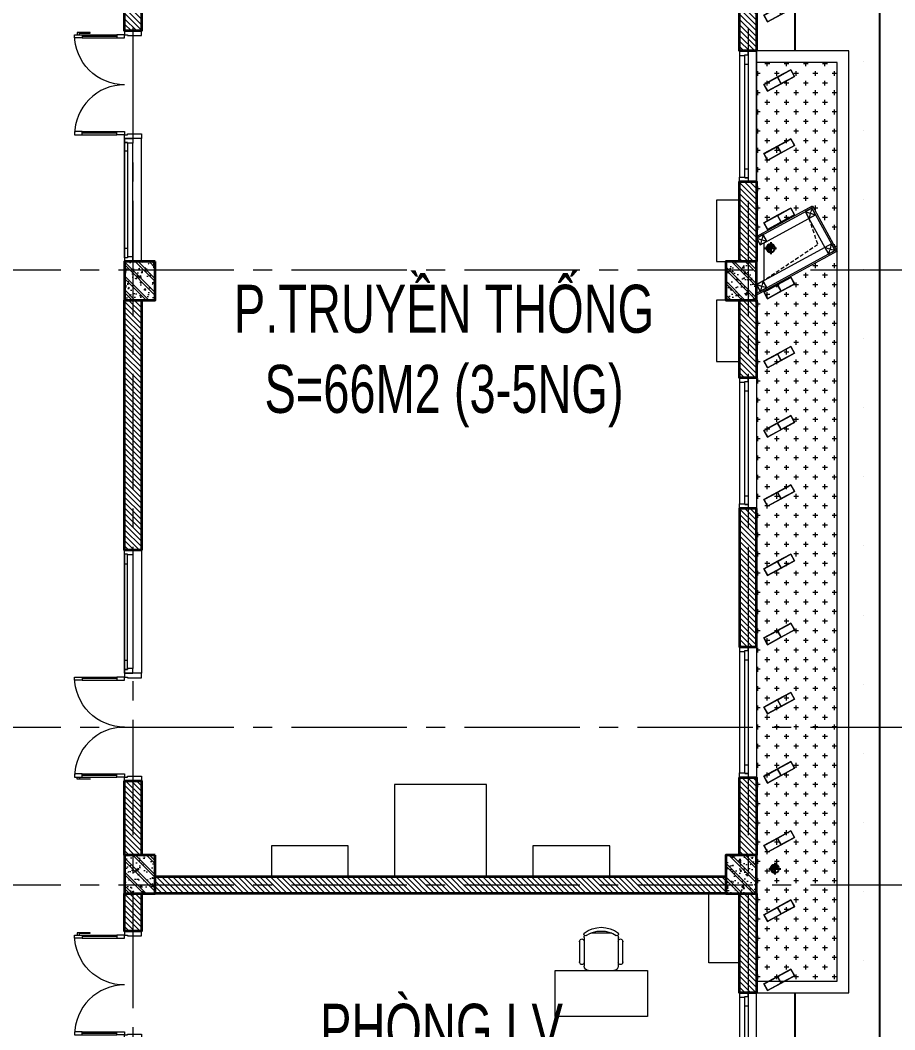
# Model space of a CAD drawing. Header units: millimetres. Extents: x 18326 to 214271, y -298828 to -198730.
# Drawn here: x 125130 to 136505, y -236513 to -223380 of the extents above; entities that cross this region are included whole.
import ezdxf

# ---------------------------------------------------------------- set-up
doc = ezdxf.new("R2010")
doc.units = ezdxf.units.MM
doc.header["$LTSCALE"] = 20
doc.header["$MEASUREMENT"] = 0
doc.linetypes.add('xref LC GK$0$CENTER2', pattern=[1.125, 0.75, -0.125, 0.125, -0.125])
doc.linetypes.add('xref_mb.A1$0$HIDDEN', pattern=[0.375, 0.25, -0.125])
doc.layers.get('0').update_dxf_attribs({"lineweight": 0})
for name, color, linetype, lineweight in [('KV-Cay xanh', 78, 'Continuous', 5), ('KV-Text', 7, 'Continuous', 25), ('xref LC GK$0$KV-Net truc', 251, 'xref LC GK$0$CENTER2', 9), ('xref_mb.A1$0$1', 1, 'Continuous', 25), ('xref_mb.A1$0$KV-Cat be tong', 6, 'Continuous', 35), ('xref_mb.A1$0$KV-Cat tuong', 4, 'Continuous', 35), ('xref_mb.A1$0$KV-Cat vat lieu', 11, 'Continuous', 20), ('xref_mb.A1$0$KV-Cay xanh', 78, 'Continuous', 5), ('xref_mb.A1$0$KV-Cua', 34, 'Continuous', 13), ('xref_mb.A1$0$KV-Hatch', 179, 'Continuous', 5), ('xref_mb.A1$0$KV-Net khuat', 165, 'xref_mb.A1$0$HIDDEN', 9), ('xref_mb.A1$0$KV-Net thay 2', 8, 'Continuous', 13), ('xref_mb.A1$0$KV-Noi that', 35, 'Continuous', 9)]:
    doc.layers.add(name, color=color, linetype=linetype, lineweight=lineweight)
doc.layers.add('xref_mb.A1$0$1.TH_TM', color=5, linetype='xref_mb.A1$0$TM')
doc.layers.add('xref_mb.A1$0$KV-Net thay 3', color=251, linetype='Continuous')
doc.styles.add('VN', font='arial.ttf', dxfattribs={"width": 0.7})
doc.styles.add('xref_mb.A1$0$TEXT LINE TYPE-UV ABC', font='uv-abc.shx')
doc.linetypes.add('xref_mb.A1$0$TM', pattern='A,16.5,-4,["M",xref_mb.A1$0$TEXT LINE TYPE-UV ABC,S=3,R=0,X=-1.3,Y=-1.3],-4', length=24.5)

# ---------------------------------------------------------------- blocks, each defined once
blk = doc.blocks.new('T3RQƯ')
at = {"layer": 'KV-Text', "color": 8, "char_height": 625, "width": 11546.25, "attachment_point": 2, "style": 'VN'}
for s, insert in [('\\A1;\\pxqc;P.TRUYỀN THỐNG\\PS=66M2 (3-5NG)', (86008, -2726)), ('\\A1;\\pxqc;PHÒNG LV\\PGIÁO VIÊN\\P S=61M2 (5-7 NG)', (85975, -12079))]:
    blk.add_mtext(s, dxfattribs=dict(at, insert=insert))
blk = doc.blocks.new('t3')
at = {"layer": 'KV-Text', "color": 8, "xscale": 0.003999999956183369, "yscale": 0.003999999956183369, "zscale": 0.003999999956183369}
blk.add_blockref('T3RQƯ', (7.351, 232.338), dxfattribs=at)
blk = doc.blocks.new('xref LC GK$0$LC')
at = {"layer": 'xref LC GK$0$KV-Net truc', "color": 8, "ltscale": 100}
for points in [[(96250, 10100), (96250, -50500)], [(104250, 10100), (104250, -47500)], [(117812, -17800), (39359, -17800)], [(117812, -23750), (39359, -23750)], [(117812, -25800), (39359, -25800)]]:
    blk.add_lwpolyline(points, dxfattribs=at)
blk = doc.blocks.new('xref_mb.A1$0$Bon cay ETC - 1')
at = {"color": 8}
blk.add_wipeout([(0, 0), (729, 398), (1050, -191), (0, -763)], dxfattribs=at).dxf.layer = 'xref_mb.A1$0$KV-Cat vat lieu'
at = {"layer": 'xref_mb.A1$0$KV-Cat vat lieu', "color": 8}
for points in [[(0, -763), (0, 0), (729, 398), (1050, -191)], [(0, -741), (0, -23), (721, 370), (1023, -183)], [(681, 235), (769, 283), (721, 370), (633, 323)], [(682, 238), (766, 283), (720, 368), (636, 322)], [(100, -572), (100, -82), (681, 235), (887, -143)], [(48, -111), (136, -63), (88, 25), (0, -23)], [(49, -108), (133, -62), (87, 22), (3, -24)], [(935, -230), (1023, -183), (975, -95), (887, -143)], [(936, -228), (1020, -182), (974, -98), (890, -143)], [(48, -714), (136, -667), (88, -579), (0, -627)], [(49, -712), (133, -666), (87, -581), (3, -627)]]:
    blk.add_lwpolyline(points, close=True, dxfattribs=at)
for points in [[(721, 370), (729, 398)], [(1023, -183), (1050, -191)]]:
    blk.add_lwpolyline(points, dxfattribs=at)
at = {"layer": 'xref_mb.A1$0$KV-Net khuat', "color": 8}
for points in [[(636, 322), (766, 283)], [(720, 368), (682, 238)], [(87, 22), (49, -108)], [(3, -24), (133, -62)], [(974, -98), (936, -228)], [(890, -143), (1020, -182)], [(3, -627), (133, -666)], [(87, -581), (49, -712)]]:
    blk.add_lwpolyline(points, dxfattribs=at)
at = {"layer": 'xref_mb.A1$0$KV-Net khuat', "color": 8, "ltscale": 10}
blk.add_lwpolyline([(681, 235), (795, -108), (105, -569)], dxfattribs=at)
at = {"layer": 'xref_mb.A1$0$KV-Net thay 2', "color": 8}
blk.add_lwpolyline([(100, -572), (88, -579)], dxfattribs=at)
blk = doc.blocks.new('*U160')
at = {"color": 8}
for p, q in [((-110, 440), (-110, -1140)), ((-220, 325), (-220, -1035)), ((-180, -1035), (-180, 325)), ((-220, -1200), (-110, -1200))]:
    blk.add_line(p, q, dxfattribs=at)
for points in [[(-220, 500), (-110, 500), (-110, 440), (-110, 440), (-110, 440), (-180, 440), (-180, 450), (-220, 450)], [(-180, 450), (-220, 450), (-220, 325), (-180, 325)], [(-180, -1035), (-220, -1035), (-220, -1150), (-180, -1150)], [(-220, -1200), (-110, -1200), (-110, -1140), (-110, -1140), (-110, -1140), (-180, -1140), (-180, -1150), (-220, -1150)]]:
    blk.add_lwpolyline(points, close=True, dxfattribs=at)
blk = doc.blocks.new('xref_mb.A1$0$Mat cat lam be tong 1')
at = {"color": 8, "ltscale": 0.5, "elevation": -169}
blk.add_lwpolyline([(1710, 542), (1710, 542)], close=True, dxfattribs=at)
at = {"color": 8, "ltscale": 0.5}
for points in [[(203, 110), (0, 110), (0, 10), (203, 10), (203, 18, 0.870853), (202, 18), (202, 12, -0.414214), (201, 12), (200, 12), (200, 108), (201, 108, -0.414214), (202, 108), (202, 102, 0.870853), (203, 102)], [(200, 101), (200, 12, 1), (201, 12), (201, 18, -0.414214), (202, 19), (202, 19, -0.414214), (203, 18), (203, 10), (400, 10), (400, 110), (203, 110), (203, 102, -0.414214), (202, 101)], [(398, 108), (398, 12), (204, 12), (204, 20, 0.414214), (204, 20), (202, 20, -0.414214), (202, 21), (202, 25), (201, 25), (202, 25), (202, 60), (201, 60), (202, 60), (202, 95), (201, 95), (202, 95), (202, 99, -0.414214), (202, 100), (204, 100, 0.414214), (204, 100), (204, 108)]]:
    blk.add_lwpolyline(points, format="xyb", close=True, dxfattribs=at)
at = {"color": 8}
blk.add_lwpolyline([(0, 110), (400, 110), (400, 10), (0, 10)], close=True, dxfattribs=at)
at = {"color": 8, "ltscale": 0.5}
blk.add_lwpolyline([(198, 108), (198, 12), (2, 12), (2, 108)], close=True, dxfattribs=at)
blk = doc.blocks.new('xref_mb.A1$0$MD LBT nha A1')
at = {"layer": 'xref_mb.A1$0$KV-Cat vat lieu', "color": 8, "rotation": 28.61045966597749}
for p in [(-1451, 33058), (-1451, 32158), (-1451, 31258), (-1451, 30358), (-1451, 29458), (-1451, 28558), (-1451, 27658), (-1451, 26758), (-1451, 25858), (-1451, 24958), (-1451, 24058), (-1451, 23158), (-1451, 22258), (-1451, 21358), (-1451, 20458), (-1451, 19558)]:
    blk.add_blockref('xref_mb.A1$0$Mat cat lam be tong 1', p, dxfattribs=at)
blk = doc.blocks.new('xref_mb.A1$0$cot 400x500')
at = {"layer": 'xref_mb.A1$0$KV-Hatch'}
h = blk.add_hatch(dxfattribs=at)
h.set_pattern_fill('CHAU-02', color=8, scale=30, angle=90, pattern_type=2)
h.set_pattern_definition([(140, (0, 0), (18.82564, 215.17805), [22.5, -247.5]), (85, (0, 0), (-225.65764, -41.6254), [18, -198]), (190.4514, (1.57, 17.93), (-206.83186, 173.5528), [19.12206, -210.34263]), (136.1842, (-60, 4e-15), (49.6557, 320.1723), [33.75, -371.25]), (186.6356, (-55.86, 26.68), (-292.23536, 280.3988), [28.6831, -315.5139]), (81.1842, (-60, 4e-15), (-292.2356, 280.3986), [27, -297]), (111, (-45, 30), (120.78567, 179.07212), [22.5, -247.5]), (316, (-45, 30), (109.66194, 201.56464), [18, -198]), (161.4514, (-34.93, 44.92), (-96.75915, 252.0668), [19.12206, -210.34263]), (157.5, (0, 0), (-88.31234, -46.774855), [0, -195.6, 0, -201, 0, -198.75]), (94.5, (0, 0), (-114.03096, 85.00528), [0, -114.6, 0, -191.1, 0, -75.75]), (57.5, (-4e-15, -66.9), (6.76646, 160.14673), [0, -75, 0, -234, 0, -310.5]), (47.5, (-6e-15, -96.9), (-30.0315, 174.95585), [0, -97.5, 0, -155.4, 0, -220.5]), (45, (0, 0), (-90.15611, 90.15611), []), (45, (-36.75, 2e-15), (-90.15611, 90.15611), [])])
h.paths.add_polyline_path([(88041, 92308), (88041, 91908), (88541, 91908), (88541, 92308)])
at = {"layer": 'xref_mb.A1$0$KV-Cat be tong', "color": 8}
blk.add_lwpolyline([(88041, 92308), (88041, 91908), (88541, 91908), (88541, 92308)], close=True, dxfattribs=at)
blk = doc.blocks.new('xref_mb.A1$0$LCT1')
at = {"layer": 'xref_mb.A1$0$1', "color": 8, "rotation": 270}
for p in [(-100018, 72651), (-92198, 72651), (-100018, 64931), (-92198, 64931)]:
    blk.add_blockref('xref_mb.A1$0$cot 400x500', p, dxfattribs=at)
blk = doc.blocks.new('*U162')
at = {"color": 8}
for p, q in [((70, 100), (70, 550)), ((90, 550), (90, 100)), ((1310, 550), (1310, 100)), ((1330, 100), (1330, 550))]:
    blk.add_line(p, q, dxfattribs=at)
for points in [[(22, 445), (22, 614), (50, 614), (50, 586), (27, 586), (27, 445)], [(0, 0), (50, 0), (50, -40), (60, -40), (60, -220), (0, -220)], [(1400, 0), (1350, 0), (1350, -40), (1340, -40), (1340, -220), (1400, -220)]]:
    blk.add_lwpolyline(points, close=True, dxfattribs=at)
for points in [[(50, 550), (90, 550), (90, 650), (50, 650), (50, 550)], [(50, 553), (50, 100)], [(1350, 550), (1310, 550), (1310, 650), (1350, 650), (1350, 550)], [(1350, 553), (1350, 100)], [(50, 100), (90, 100), (90, 0), (50, 0), (50, 100)], [(1350, 100), (1310, 100), (1310, 0), (1350, 0), (1350, 100)]]:
    blk.add_lwpolyline(points, dxfattribs=at)
at = {"color": 8, "ltscale": 0.2}
for points in [[(700, 0, 0.414214), (50, 650, 0.414214)], [(700, 0, -0.414214), (1350, 650, -0.414214)]]:
    blk.add_lwpolyline(points, format="xyb", dxfattribs=at)
blk = doc.blocks.new('*U108')
at = {"color": 8}
for p, q in [((-110, 340), (-110, -1140)), ((-220, 225), (-220, -1035)), ((-180, -1035), (-180, 225)), ((-220, -1200), (-110, -1200))]:
    blk.add_line(p, q, dxfattribs=at)
for points in [[(-220, 400), (-110, 400), (-110, 340), (-110, 340), (-110, 340), (-180, 340), (-180, 350), (-220, 350)], [(-180, 350), (-220, 350), (-220, 225), (-180, 225)], [(-180, -1035), (-220, -1035), (-220, -1150), (-180, -1150)], [(-220, -1200), (-110, -1200), (-110, -1140), (-110, -1140), (-110, -1140), (-180, -1140), (-180, -1150), (-220, -1150)]]:
    blk.add_lwpolyline(points, close=True, dxfattribs=at)
blk = doc.blocks.new('xref_mb.A1$0$VK1')
at = {"layer": 'xref_mb.A1$0$KV-Net thay 2', "color": 8}
blk.add_lwpolyline([(-250, -1400), (-250, -3000), (-30, -3000), (-30, -1400)], close=True, dxfattribs=at)
at = {"layer": 'xref_mb.A1$0$KV-Cua', "color": 8, "xscale": -1}
for name, p, rotation in [('*U162', (-250, 0), 90), ('*U108', (-30, -2600), 180)]:
    blk.add_blockref(name, p, dxfattribs=dict(at, rotation=rotation))
blk = doc.blocks.new('xref_mb.A1$0$od')
at = {"ltscale": 10}
h = blk.add_hatch(dxfattribs=at)
h.set_pattern_fill('ANSI31', color=8, scale=0.5, style=0)
h.set_pattern_definition([(45, (-2211.68692, 549.289586), (-0.0441941738, 0.0441941738), [])])
h.paths.add_polyline_path([(-0.62, 0, -0.414214), (0, 0.62), (0, 0)])
h.paths.add_polyline_path([(0, -0.62, -0.414214), (-0.62, 0), (0, 0, 1)])
h.paths.add_polyline_path([(0, 0), (0, 0.62, -1)])
at = {"color": 8, "ltscale": 0.02}
for p, q in [((-0.88, 0), (0.88, 0)), ((0, 0.88), (0, -0.88))]:
    blk.add_line(p, q, dxfattribs=at)
at = {"color": 8, "ltscale": 10}
blk.add_circle((0, 0), 0.625, dxfattribs=at)
for centre, start, end in [((0, -0.31), 90, 270), ((0, 0.31), 270, 90)]:
    blk.add_arc(centre, 0.312, start, end, dxfattribs=at)
blk = doc.blocks.new('xref_mb.A1$0$TNMT2')
at = {"layer": 'xref_mb.A1$0$1.TH_TM', "color": 8, "lineweight": 40, "ltscale": 0.25, "xscale": 87.99999999985768, "yscale": 87.99999999985768, "zscale": 87.99999999985768}
for p in [(129, -8217), (182, -16289)]:
    blk.add_blockref('xref_mb.A1$0$od', p, dxfattribs=at)
blk = doc.blocks.new('xref_mb.A1$0$GHE LV')
at = {"color": 8}
for p, q in [((-223, 57), (-223, 428)), ((-137, 484), (137, 484)), ((223, 428), (223, 57)), ((-280, 97), (-280, 388)), ((280, 97), (280, 388)), ((166, 0), (-166, 0))]:
    blk.add_line(p, q, dxfattribs=at)
for centre, major_axis, ratio, start_param, end_param in [((0, 182), (0, 378), 0.984046, -0.643501, 0.643501), ((0, 141), (0, 371), 0.98182, -0.56591, 0.56591), ((-251, 379), (-29.5, 0.7), 1, 2.881079, 6.59026), ((-206, 472), (-20.7, 0.5), 1, -0.61514, 2.155002), ((-166, 428), (40.1, 40.1), 1, 1.874755, 2.356194), ((206, 472), (-20.7, 0.3), 1, 1.026027, 3.796169), ((166, 428), (56.6, 2.7), 1, -0.048099, 0.43334), ((252, 379), (-29.5, 0.7), 1, 2.881079, 6.59026), ((-251, 105), (-29.5, -0.7), 1, -0.309209, 3.399972), ((-166, 57), (-56.6, -0.2), 1, -0.003325, 1.567471), ((166, 57), (56.6, 0.1), 1, 4.710029, 6.280825), ((252, 105), (29.5, 0.7), 1, 2.834518, 6.543699)]:
    blk.add_ellipse(centre, major_axis=major_axis, ratio=ratio, start_param=start_param, end_param=end_param, dxfattribs=at)

msp = doc.modelspace()

# ---------------------------------------------------------------- hatches: boundary and pattern name
at = {"layer": 'xref_mb.A1$0$KV-Cay xanh'}
h = msp.add_hatch(dxfattribs=at)
h.set_pattern_fill('CROSS', color=8, scale=500, angle=90)
h.set_pattern_definition([(90, (135221.89, -230604.98), (-125, 125), [62.5, -187.5]), (180, (135253.14, -230573.73), (-125, -125), [62.5, -187.5])])
h.paths.add_polyline_path([(135757, -235880), (135757, -223930), (134707, -223930), (134707, -235880)])
at = {"layer": 'xref_mb.A1$0$KV-Hatch'}
h = msp.add_hatch(dxfattribs=at)
h.set_pattern_fill('ANSI31', color=8, scale=400, angle=90)
h.paths.add_polyline_path([(119037, -256440), (119037, -256220), (119257, -256220), (119257, -255970), (118927, -255970), (118927, -256440)])
h.paths.add_polyline_path([(119257, -250490), (119037, -250490), (119037, -250270), (118927, -250270), (118927, -252290), (119257, -252290)])
h.paths.add_polyline_path([(119257, -250490), (119497, -250490), (119497, -250270), (119257, -250270)])
h.paths.add_polyline_path([(126707, -250030), (126487, -250030), (126487, -250520), (126707, -250520)])
h.paths.add_polyline_path([(134707, -245505), (134487, -245505), (134487, -246520), (126707, -246520), (126707, -246230), (126487, -246230), (126487, -247030), (126707, -247030), (126707, -246740), (134487, -246740), (134487, -247805), (134707, -247805)])
h.paths.add_polyline_path([(134707, -249505), (134487, -249505), (134487, -250520), (134707, -250520)])
h.paths.add_polyline_path([(126887, -242520), (134307, -242520), (134307, -242740), (126887, -242740)])
h.paths.add_polyline_path([(134487, -243020), (134707, -243020), (134707, -243805), (134487, -243805)])
h.paths.add_polyline_path([(134707, -241230), (134487, -241230), (134487, -242520), (134707, -242520)])
h.paths.add_polyline_path([(134707, -237730), (134487, -237730), (134487, -239530), (134707, -239530)])
h.paths.add_polyline_path([(126707, -242030), (126487, -242030), (126487, -242520), (126707, -242520)])
h.paths.add_polyline_path([(126487, -234740), (126707, -234740), (126707, -235230), (126487, -235230)])
h.paths.add_polyline_path([(126887, -234520), (134307, -234520), (134307, -234740), (126887, -234740)])
h.paths.add_polyline_path([(134487, -234740), (134707, -234740), (134707, -236030), (134487, -236030)])
h.paths.add_polyline_path([(134487, -233230), (134707, -233230), (134707, -234240), (134487, -234240)])
h.paths.add_polyline_path([(126487, -233275), (126707, -233275), (126707, -234240), (126487, -234240)])
h.paths.add_polyline_path([(126707, -230275), (126487, -230275), (126487, -227020), (126707, -227020)])
edge = h.paths.add_edge_path()
edge.add_line((126707, -222390), (126707, -223520))
edge.add_line((126707, -223520), (126487, -223520))
edge.add_line((126487, -223520), (126487, -222060))
edge.add_line((126487, -222060), (126707, -222060))
edge.add_line((126707, -222060), (126707, -222170))
edge.add_line((126707, -222170), (134487, -222170))
edge = h.paths.add_edge_path(flags=17)
edge.add_line((134487, -222390), (126707, -222390))
edge = h.paths.add_edge_path()
edge.add_line((134487, -222170), (134487, -221480))
edge.add_line((134487, -221480), (134707, -221480))
edge.add_line((134707, -221480), (134707, -223780))
edge.add_line((134707, -223780), (134487, -223780))
edge.add_line((134487, -223780), (134487, -222390))
h.paths.add_polyline_path([(134487, -225480), (134707, -225480), (134707, -226520), (134487, -226520)])
h.paths.add_polyline_path([(134487, -227020), (134707, -227020), (134707, -228030), (134487, -228030)])
h.paths.add_polyline_path([(134307, -217820), (126887, -217820), (126887, -218040), (126887, -218840), (126487, -218840), (126487, -219060), (126707, -219060), (126707, -218950), (126997, -218950), (126997, -218040), (134307, -218040)])
h.paths.add_polyline_path([(134707, -217820), (136307, -217820), (136307, -218120), (135207, -218690), (134707, -218690), (134707, -219780), (134487, -219780), (134487, -218040), (134707, -218040), (134707, -218470), (135153, -218470), (135983, -218040), (134707, -218040)])
h.paths.add_polyline_path([(134707, -215105), (134487, -215105), (134487, -217540), (134707, -217540)])
h.paths.add_polyline_path([(134487, -211520), (134707, -211520), (134707, -213405), (134487, -213405)])
h.paths.add_polyline_path([(132787, -211020), (134307, -211020), (134307, -211240), (132787, -211240)])
h.paths.add_polyline_path([(126707, -211020), (126707, -210730), (129177, -210730), (129177, -211020), (126887, -211020), (126887, -211240), (131087, -211240), (131087, -211020), (129287, -211020), (129287, -210620), (126487, -210620), (126487, -211020)])
h.paths.add_polyline_path([(119257, -226740), (119497, -226740), (119497, -226520), (119257, -226520)])
h.paths.add_polyline_path([(119257, -226740), (119037, -226740), (119037, -226520), (118927, -226520), (118927, -228540), (119257, -228540)])
h.paths.add_polyline_path([(119037, -232690), (119037, -232470), (119257, -232470), (119257, -232220), (118927, -232220), (118927, -232690)])
h.paths.add_polyline_path([(119707, -240130), (119707, -237820), (119487, -237820), (119487, -237870), (118687, -237870), (118687, -237520), (117647, -237520), (117647, -237740), (118577, -237740), (118577, -237980), (119487, -237980), (119487, -240130)])
h.paths.add_polyline_path([(116247, -237740), (115837, -237740), (115837, -237520), (116247, -237520)])
h.paths.add_polyline_path([(115487, -238120), (115707, -238120), (115707, -245140), (115487, -245140)])
h.paths.add_polyline_path([(119487, -243080), (119597, -243080), (119597, -245520), (119487, -245520)])
h.paths.add_polyline_path([(119487, -240430), (119707, -240430), (119707, -242780), (119487, -242780)])
h.paths.add_polyline_path([(122047, -243040), (122157, -243040), (122157, -243955), (122047, -243955)])
h.paths.add_polyline_path([(123487, -245520), (122657, -245520), (122657, -245170), (122157, -245170), (122157, -244955), (122047, -244955), (122047, -245520), (119707, -245520), (119707, -245740), (123487, -245740)])
h.paths.add_polyline_path([(122602, -245225), (122172, -245225), (122172, -245505), (122602, -245505)], flags=16)
h.paths.add_polyline_path([(123707, -245520), (123707, -245281), (123596, -245170), (123487, -245170), (123487, -245520)])
h.paths.add_polyline_path([(126707, -217355), (126707, -217540), (126487, -217540), (126487, -217355)])
h.paths.add_polyline_path([(126487, -215955), (126487, -213105), (126707, -213105), (126707, -215955)])
h.paths.add_polyline_path([(126707, -211705), (126707, -211520), (126487, -211520), (126487, -211705)])
h.paths.add_polyline_path([(116987, -245520), (115837, -245520), (115837, -245740), (116987, -245740)])
h.paths.add_polyline_path([(115487, -245740), (115707, -245740), (115707, -246030), (116767, -246030), (116767, -245740), (116987, -245740), (116987, -246140), (115487, -246140)])
h.paths.add_polyline_path([(115487, -211520), (115707, -211520), (115707, -217540), (115487, -217540)])
h.paths.add_polyline_path([(115787, -217820), (116197, -217820), (116197, -218040), (115787, -218040)])
h.paths.add_polyline_path([(117967, -217620), (121227, -217620), (121227, -218040), (121597, -218040), (121597, -217820), (121287, -217510), (117907, -217510), (117597, -217820), (117597, -218040), (117967, -218040)])
h.paths.add_polyline_path([(122997, -217820), (123407, -217820), (123407, -218040), (122997, -218040)])
h.paths.add_polyline_path([(121937, -237740), (119987, -237740), (119987, -237520), (121937, -237520)])
h.paths.add_polyline_path([(121937, -237740), (122157, -237740), (122157, -238355), (121937, -238355)])
h.paths.add_polyline_path([(122157, -239555), (121937, -239555), (121937, -240170), (122157, -240170)])
h.paths.add_polyline_path([(121937, -240390), (119987, -240390), (119987, -240170), (121937, -240170)])
h.paths.add_polyline_path([(121937, -241005), (122157, -241005), (122157, -240390), (121937, -240390)])
h.paths.add_polyline_path([(122157, -242205), (121937, -242205), (121937, -242820), (122157, -242820)])
h.paths.add_polyline_path([(121937, -243040), (119987, -243040), (119987, -242820), (121937, -242820)])
h.paths.add_polyline_path([(123487, -213580), (123487, -211520), (123707, -211520), (123707, -217540), (123487, -217540), (123487, -215480), (123597, -215480), (123597, -213580)])
h.paths.add_polyline_path([(116722, -211240), (115787, -211240), (115787, -211020), (116722, -211020)])
h.paths.add_polyline_path([(119972, -211020), (119222, -211020), (119222, -211240), (119972, -211240)])
h.paths.add_polyline_path([(122472, -211240), (123407, -211240), (123407, -211020), (122472, -211020)])
h.paths.add_polyline_path([(126707, -238230), (126487, -238230), (126487, -239030), (126707, -239030)])
h.paths.add_polyline_path([(126707, -243020), (126487, -243020), (126487, -243230), (126707, -243230)])
h.paths.add_polyline_path([(134707, -229730), (134487, -229730), (134487, -231530), (134707, -231530)])

# ---------------------------------------------------------------- linework, layer by layer
at = {"layer": 'xref_mb.A1$0$KV-Cat tuong', "color": 8}
for points in [[(126707, -222390), (126707, -223520), (126487, -223520), (126487, -222060), (126707, -222060), (126707, -222170), (134487, -222170), (134487, -221480), (134707, -221480), (134707, -223780), (134487, -223780), (134487, -222390)], [(126707, -230275), (126487, -230275), (126487, -227020), (126707, -227020)], [(134707, -229730), (134487, -229730), (134487, -231530), (134707, -231530)], [(134487, -233230), (134707, -233230), (134707, -234240), (134487, -234240)], [(126487, -233275), (126707, -233275), (126707, -234240), (126487, -234240)], [(126887, -234520), (134307, -234520), (134307, -234740), (126887, -234740)], [(126487, -234740), (126707, -234740), (126707, -235230), (126487, -235230)], [(134487, -234740), (134707, -234740), (134707, -236030), (134487, -236030)]]:
    msp.add_lwpolyline(points, close=True, dxfattribs=at)
at = {"layer": 'xref_mb.A1$0$KV-Net thay 2', "color": 8}
for p, q in [((134707, -225480), (134707, -223780)), ((134707, -237730), (134707, -236030))]:
    msp.add_line(p, q, dxfattribs=at)
for points in [[(135907, -236030), (135907, -223780), (134707, -223780), (134707, -236030)], [(135757, -235880), (135757, -223930), (134707, -223930), (134707, -235880)]]:
    msp.add_lwpolyline(points, close=True, dxfattribs=at)
at = {"layer": 'xref_mb.A1$0$KV-Net thay 3', "color": 8}
for points in [[(136307, -218120), (136307, -256140)], [(135207, -218690), (135207, -223780)], [(135207, -236030), (135207, -249505)]]:
    msp.add_lwpolyline(points, dxfattribs=at)
at = {"layer": 'xref_mb.A1$0$KV-Noi that', "color": 8}
for points in [[(134187, -225720), (134187, -226520), (134487, -226520), (134487, -225720)], [(134187, -227020), (134187, -227820), (134487, -227820), (134487, -227020)], [(129997, -234520), (131197, -234520), (131197, -233320), (129997, -233320)], [(128397, -234520), (129397, -234520), (129397, -234120), (128397, -234120)], [(131797, -234520), (132797, -234520), (132797, -234120), (131797, -234120)], [(134087, -235640), (134087, -234740), (134487, -234740), (134487, -235640)], [(133287, -236340), (132087, -236340), (132087, -235740), (133287, -235740)]]:
    msp.add_lwpolyline(points, close=True, dxfattribs=at)

# ---------------------------------------------------------------- block references
at = {"layer": 'KV-Cay xanh', "color": 8, "xscale": 250, "yscale": 250, "zscale": 250}
msp.add_blockref('t3', (42797, -282180), dxfattribs=at)
at = {"layer": 'xref LC GK$0$KV-Net truc', "color": 8}
msp.add_blockref('xref LC GK$0$LC', (30347, -208830), dxfattribs=at)
at = {"layer": 'xref_mb.A1$0$KV-Cat tuong', "color": 8}
for p in [(126737, -223520), (126737, -235230)]:
    msp.add_blockref('xref_mb.A1$0$VK1', p, dxfattribs=at)
at = {"layer": 'xref_mb.A1$0$KV-Cat tuong', "color": 8, "xscale": -1, "rotation": 180}
msp.add_blockref('xref_mb.A1$0$VK1', (126737, -233275), dxfattribs=at)
at = {"layer": 'xref_mb.A1$0$KV-Cua', "color": 8, "xscale": -1}
for p in [(134377, -224280), (134377, -228530), (134377, -232030), (134377, -236530)]:
    msp.add_blockref('*U160', p, dxfattribs=at)
at = {"layer": 'xref_mb.A1$0$KV-Noi that', "color": 8, "xscale": -1}
msp.add_blockref('xref_mb.A1$0$GHE LV', (132687, -235740), dxfattribs=at)

# ---------------------------------------------------------------- next in the draw order: block references
at = {"layer": 'xref_mb.A1$0$KV-Cat vat lieu', "color": 8}
msp.add_blockref('xref_mb.A1$0$Bon cay ETC - 1', (134707, -226193), dxfattribs=at)

# ---------------------------------------------------------------- next in the draw order: linework, layer by layer
at = {"layer": 'xref_mb.A1$0$KV-Cat tuong', "color": 8}
for points in [[(134487, -225480), (134707, -225480), (134707, -226520), (134487, -226520)], [(134487, -227020), (134707, -227020), (134707, -228030), (134487, -228030)]]:
    msp.add_lwpolyline(points, close=True, dxfattribs=at)

# ---------------------------------------------------------------- next in the draw order: block references
at = {"color": 8}
msp.add_blockref('xref_mb.A1$0$LCT1', (134597, -211130), dxfattribs=at)
at = {"layer": 'xref_mb.A1$0$KV-Cat tuong', "color": 8}
msp.add_blockref('xref_mb.A1$0$TNMT2', (134762, -218128), dxfattribs=at)
at = {"layer": 'xref_mb.A1$0$KV-Cat vat lieu', "color": 8}
msp.add_blockref('xref_mb.A1$0$MD LBT nha A1', (136307, -256470), dxfattribs=at)

doc.saveas('drawing.dxf')
